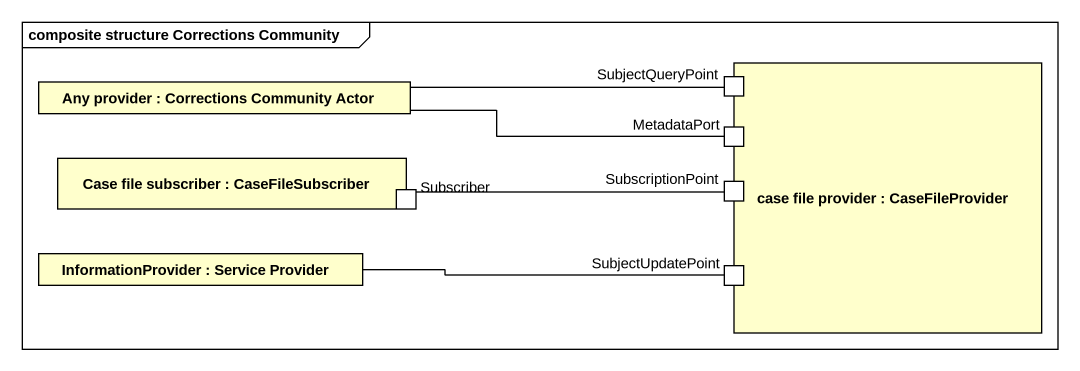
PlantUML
@startuml
mainframe composite structure Corrections Community
rectangle "Any provider : Corrections Community Actor" as Any_provider
rectangle "case file provider : CaseFileProvider" as case_file_provider {
  port SubjectQueryPoint
  port MetadataPort
  port SubscriptionPoint
  port SubjectUpdatePoint
}
rectangle "Case file subscriber : CaseFileSubscriber" as Case_file_subscriber {
  port Subscriber
}
rectangle "InformationProvider : Service Provider" as InformationProvider
Any_provider -right- SubjectQueryPoint
Any_provider -right- MetadataPort
Case_file_subscriber -right- SubscriptionPoint
InformationProvider -right- SubjectUpdatePoint
@enduml
